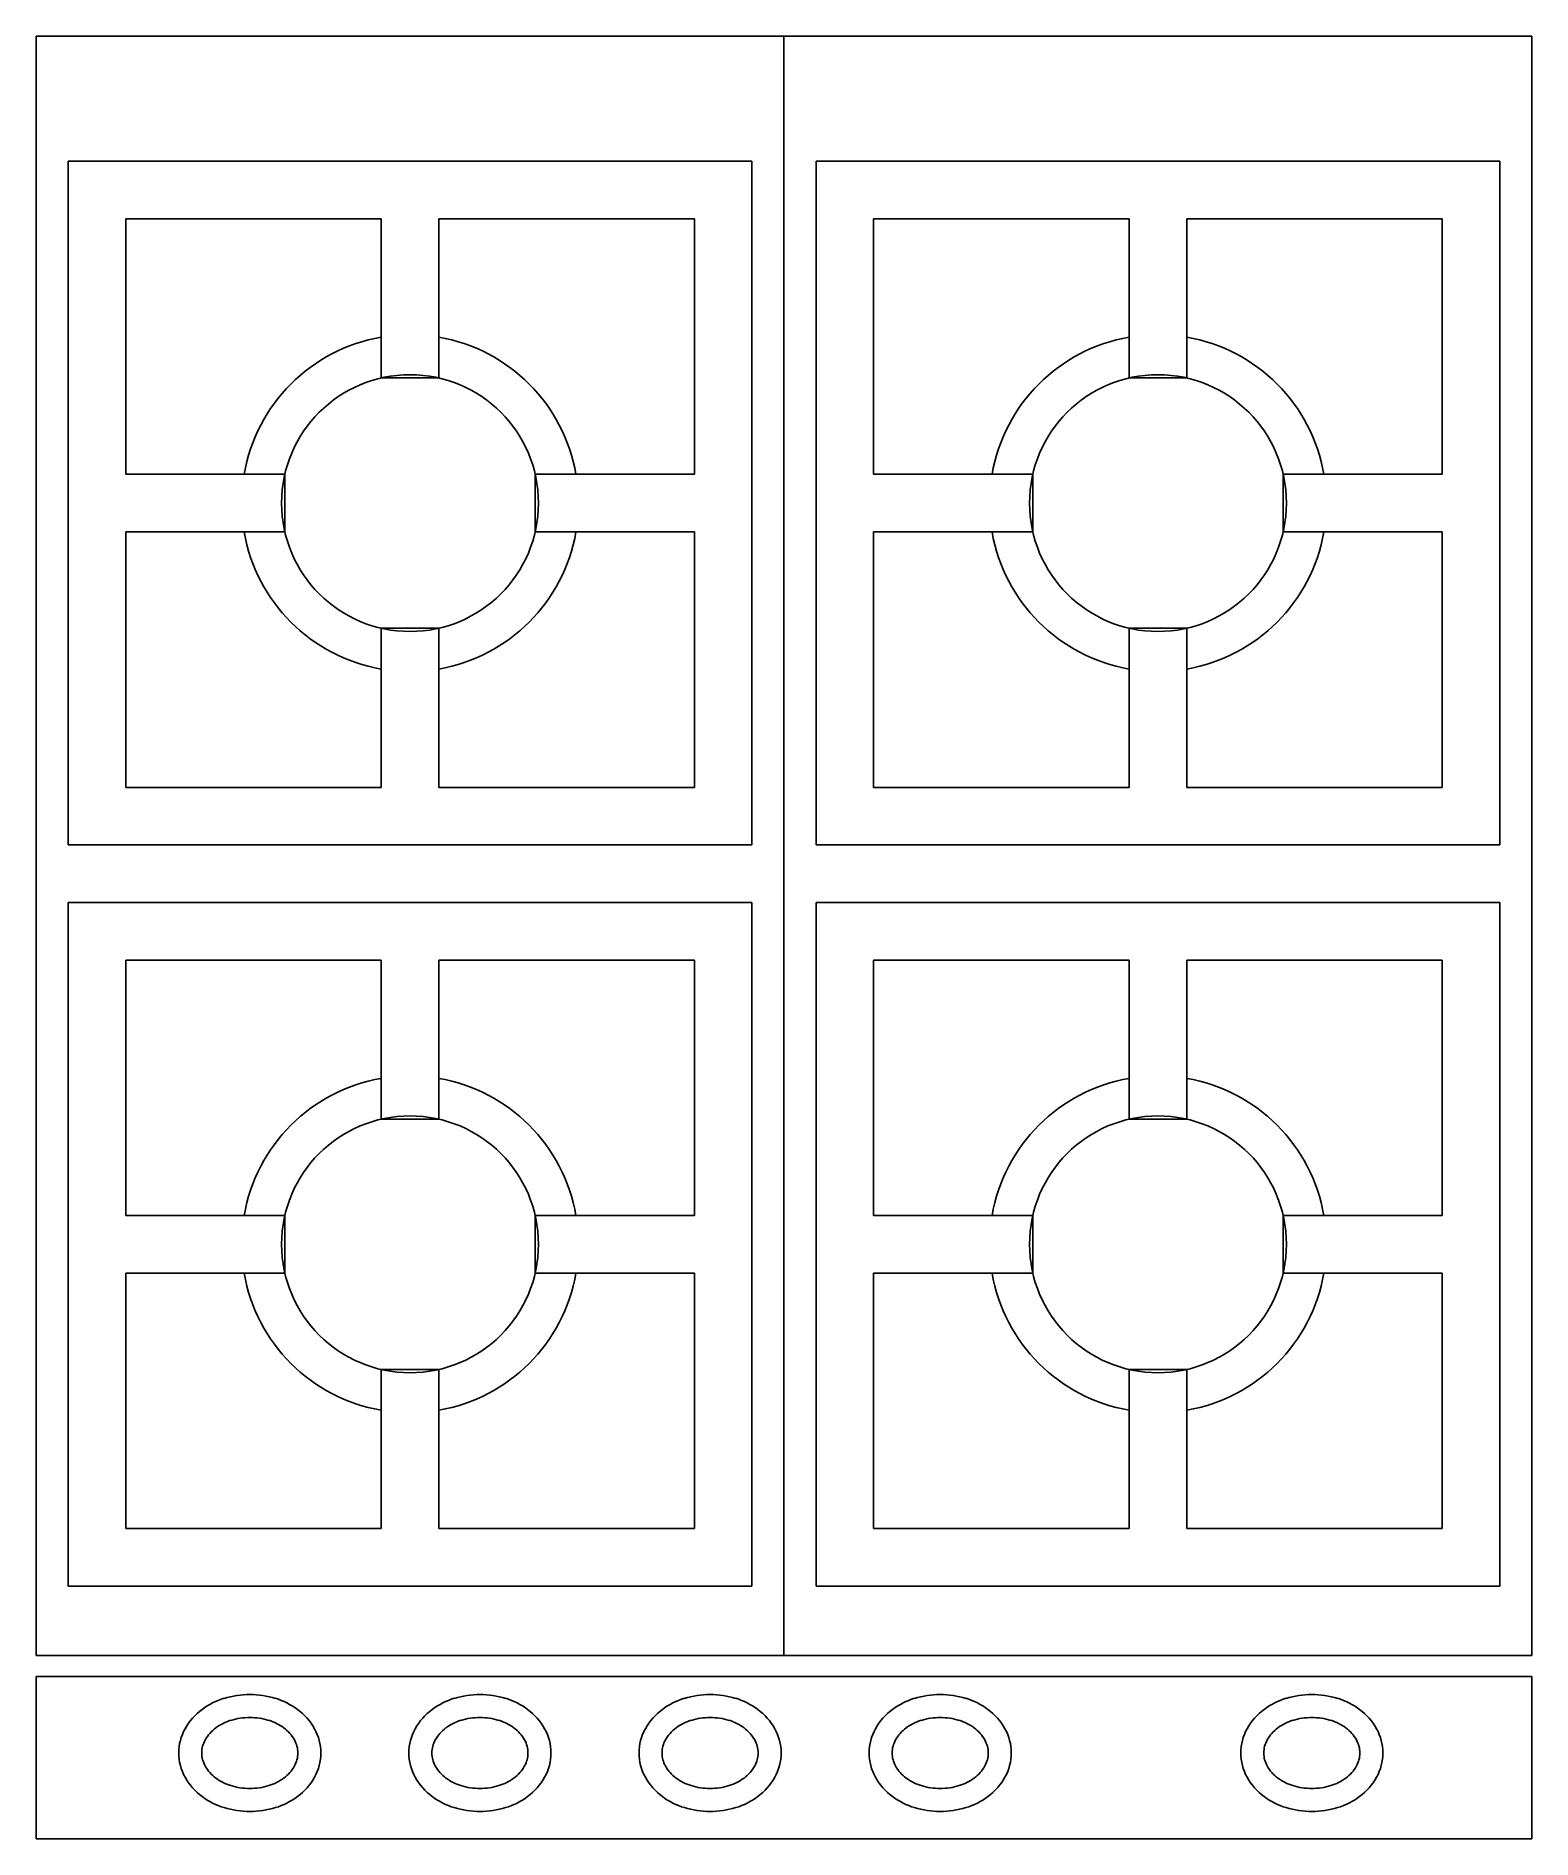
# Model space of a CAD drawing. Extents: x 8.858 to 9.378, y 24.652 to 25.278.
import ezdxf

# ---------------------------------------------------------------- set-up
doc = ezdxf.new("R2010")
doc.units = 0
doc.header["$MEASUREMENT"] = 0
doc.layers.add('A-PEÇAS', color=2, linetype='CONTINUOUS')
doc.layers.add('ESC50', color=1, linetype='CONTINUOUS')

msp = doc.modelspace()

# ---------------------------------------------------------------- linework, layer by layer
at = {"layer": 'A-PEÇAS'}
for p, q in [((8.85762, 25.2783), (9.37762, 25.2783)), ((8.85762, 24.71531), (8.85762, 25.2783)), ((9.11762, 25.2783), (9.11762, 24.71531)), ((9.37762, 25.2783), (9.37762, 24.71531)), ((8.86877, 25.23478), (9.10647, 25.23478)), ((8.86877, 24.99708), (8.86877, 25.23478)), ((9.10647, 25.23478), (9.10647, 24.99708)), ((9.12877, 25.23478), (9.12877, 24.99708)), ((9.36647, 25.23478), (9.12877, 25.23478)), ((9.36647, 24.99708), (9.36647, 25.23478)), ((9.10647, 24.99708), (8.86877, 24.99708)), ((9.12877, 24.99708), (9.36647, 24.99708)), ((8.86877, 24.97708), (9.10647, 24.97708)), ((8.86877, 24.73939), (8.86877, 24.97708)), ((9.10647, 24.97708), (9.10647, 24.73939)), ((9.36647, 24.97708), (9.12877, 24.97708)), ((9.12877, 24.97708), (9.12877, 24.73939)), ((9.36647, 24.73939), (9.36647, 24.97708)), ((9.10647, 24.73939), (8.86877, 24.73939)), ((9.12877, 24.73939), (9.36647, 24.73939)), ((9.37762, 24.71531), (8.85762, 24.71531)), ((8.85762, 24.70794), (9.37762, 24.70794)), ((8.85762, 24.65151), (8.85762, 24.70794)), ((9.37762, 24.70794), (9.37762, 24.65151)), ((9.37762, 24.65151), (8.85762, 24.65151))]:
    msp.add_line(p, q, dxfattribs=at)
at = {"layer": 'ESC50'}
for p, q in [((8.88877, 25.21478), (8.97762, 25.21478)), ((8.88877, 25.12593), (8.88877, 25.21478)), ((8.97762, 25.21478), (8.97762, 25.15944)), ((8.99762, 25.15944), (8.99762, 25.21478)), ((8.99762, 25.21478), (9.08647, 25.21478)), ((9.08647, 25.21478), (9.08647, 25.12593)), ((9.14877, 25.21478), (9.14877, 25.12593)), ((9.23762, 25.21478), (9.14877, 25.21478)), ((9.23762, 25.15944), (9.23762, 25.21478)), ((9.34647, 25.21478), (9.25762, 25.21478)), ((9.25762, 25.21478), (9.25762, 25.15944)), ((9.34647, 25.12593), (9.34647, 25.21478)), ((8.97762, 25.15944), (8.99762, 25.15944)), ((9.25762, 25.15944), (9.23762, 25.15944)), ((8.94411, 25.12593), (8.88877, 25.12593)), ((8.94411, 25.10593), (8.94411, 25.12593)), ((9.08647, 25.12593), (9.03113, 25.12593)), ((9.03113, 25.12593), (9.03113, 25.10593)), ((9.14877, 25.12593), (9.20411, 25.12593)), ((9.20411, 25.12593), (9.20411, 25.10593)), ((9.29113, 25.12593), (9.34647, 25.12593)), ((9.29113, 25.10593), (9.29113, 25.12593)), ((8.88877, 25.10593), (8.94411, 25.10593)), ((8.88877, 25.01708), (8.88877, 25.10593)), ((9.03113, 25.10593), (9.08647, 25.10593)), ((9.08647, 25.10593), (9.08647, 25.01708)), ((9.20411, 25.10593), (9.14877, 25.10593)), ((9.14877, 25.10593), (9.14877, 25.01708)), ((9.34647, 25.10593), (9.29113, 25.10593)), ((9.34647, 25.01708), (9.34647, 25.10593)), ((8.99762, 25.07243), (8.97762, 25.07243)), ((8.97762, 25.07243), (8.97762, 25.01708)), ((8.99762, 25.01708), (8.99762, 25.07243)), ((9.23762, 25.01708), (9.23762, 25.07243)), ((9.23762, 25.07243), (9.25762, 25.07243)), ((9.25762, 25.07243), (9.25762, 25.01708)), ((8.97762, 25.01708), (8.88877, 25.01708)), ((9.08647, 25.01708), (8.99762, 25.01708)), ((9.14877, 25.01708), (9.23762, 25.01708)), ((9.25762, 25.01708), (9.34647, 25.01708)), ((8.88877, 24.95708), (8.97762, 24.95708)), ((8.88877, 24.86824), (8.88877, 24.95708)), ((8.97762, 24.95708), (8.97762, 24.90174)), ((8.99762, 24.90174), (8.99762, 24.95708)), ((8.99762, 24.95708), (9.08647, 24.95708)), ((9.08647, 24.95708), (9.08647, 24.86824)), ((9.23762, 24.95708), (9.14877, 24.95708)), ((9.14877, 24.95708), (9.14877, 24.86824)), ((9.23762, 24.90174), (9.23762, 24.95708)), ((9.34647, 24.95708), (9.25762, 24.95708)), ((9.25762, 24.95708), (9.25762, 24.90174)), ((9.34647, 24.86824), (9.34647, 24.95708)), ((8.97762, 24.90174), (8.99762, 24.90174)), ((9.25762, 24.90174), (9.23762, 24.90174)), ((8.94411, 24.86824), (8.88877, 24.86824)), ((8.94411, 24.84824), (8.94411, 24.86824)), ((9.08647, 24.86824), (9.03113, 24.86824)), ((9.03113, 24.86824), (9.03113, 24.84824)), ((9.14877, 24.86824), (9.20411, 24.86824)), ((9.20411, 24.86824), (9.20411, 24.84824)), ((9.29113, 24.86824), (9.34647, 24.86824)), ((9.29113, 24.84824), (9.29113, 24.86824)), ((8.88877, 24.84824), (8.94411, 24.84824)), ((8.88877, 24.75939), (8.88877, 24.84824)), ((9.03113, 24.84824), (9.08647, 24.84824)), ((9.08647, 24.84824), (9.08647, 24.75939)), ((9.20411, 24.84824), (9.14877, 24.84824)), ((9.14877, 24.84824), (9.14877, 24.75939)), ((9.34647, 24.84824), (9.29113, 24.84824)), ((9.34647, 24.75939), (9.34647, 24.84824)), ((8.99762, 24.81473), (8.97762, 24.81473)), ((8.97762, 24.81473), (8.97762, 24.75939)), ((8.99762, 24.75939), (8.99762, 24.81473)), ((9.23762, 24.75939), (9.23762, 24.81473)), ((9.23762, 24.81473), (9.25762, 24.81473)), ((9.25762, 24.81473), (9.25762, 24.75939)), ((8.97762, 24.75939), (8.88877, 24.75939)), ((9.08647, 24.75939), (8.99762, 24.75939)), ((9.14877, 24.75939), (9.23762, 24.75939)), ((9.25762, 24.75939), (9.34647, 24.75939))]:
    msp.add_line(p, q, dxfattribs=at)
for centre in [(8.98762, 25.11593), (9.24762, 25.11593), (8.98762, 24.85824), (9.24762, 24.85824)]:
    msp.add_circle(centre, 0.04464, dxfattribs=at)
for centre, radius, start, end in [((8.98762, 25.11593), 0.05855, 99.83336, 170.16664), ((8.98762, 25.11593), 0.05855, 9.83336, 80.16664), ((9.24762, 25.11593), 0.05855, 99.83336, 170.16664), ((9.24762, 25.11593), 0.05855, 9.83336, 80.16664), ((8.98762, 25.11593), 0.05855, 189.83336, 260.16664), ((8.98762, 25.11593), 0.05855, 279.83336, 350.16664), ((9.24762, 25.11593), 0.05855, 189.83336, 260.16664), ((9.24762, 25.11593), 0.05855, 279.83336, 350.16664), ((8.98762, 24.85824), 0.05855, 99.83336, 170.16664), ((8.98762, 24.85824), 0.05855, 9.83336, 80.16664), ((9.24762, 24.85824), 0.05855, 99.83336, 170.16664), ((9.24762, 24.85824), 0.05855, 9.83336, 80.16664), ((8.98762, 24.85824), 0.05855, 189.83336, 260.16664), ((8.98762, 24.85824), 0.05855, 279.83336, 350.16664), ((9.24762, 24.85824), 0.05855, 189.83336, 260.16664), ((9.24762, 24.85824), 0.05855, 279.83336, 350.16664), ((8.93192, 24.67122), 0.03051, 90, 107.02238), ((8.93192, 24.67122), 0.03051, 72.97762, 90), ((9.01192, 24.67122), 0.03051, 90, 107.02238), ((9.01192, 24.67122), 0.03051, 72.97762, 90), ((9.09192, 24.67122), 0.03051, 90, 107.02238), ((9.09192, 24.67122), 0.03051, 72.97762, 90), ((9.17192, 24.67122), 0.03051, 90, 107.02238), ((9.17192, 24.67122), 0.03051, 72.97762, 90), ((9.3011, 24.67122), 0.03051, 90, 107.02238), ((9.3011, 24.67122), 0.03051, 72.97762, 90), ((8.92805, 24.67939), 0.02135, 126.46923, 150.73344), ((8.93039, 24.67622), 0.02529, 107.02238, 126.46923), ((8.93345, 24.67622), 0.02529, 53.53077, 72.97762), ((8.93579, 24.67939), 0.02135, 29.26656, 53.53077), ((9.00805, 24.67939), 0.02135, 126.46923, 150.73344), ((9.01039, 24.67622), 0.02529, 107.02238, 126.46923), ((9.01345, 24.67622), 0.02529, 53.53077, 72.97762), ((9.01579, 24.67939), 0.02135, 29.26656, 53.53077), ((9.08805, 24.67939), 0.02135, 126.46923, 150.73344), ((9.09039, 24.67622), 0.02529, 107.02238, 126.46923), ((9.09345, 24.67622), 0.02529, 53.53077, 72.97762), ((9.09579, 24.67939), 0.02135, 29.26656, 53.53077), ((9.16805, 24.67939), 0.02135, 126.46923, 150.73344), ((9.17039, 24.67622), 0.02529, 107.02238, 126.46923), ((9.17345, 24.67622), 0.02529, 53.53077, 72.97762), ((9.17579, 24.67939), 0.02135, 29.26656, 53.53077), ((9.29723, 24.67939), 0.02135, 126.46923, 150.73344), ((9.29957, 24.67622), 0.02529, 107.02238, 126.46923), ((9.30263, 24.67622), 0.02529, 53.53077, 72.97762), ((9.30497, 24.67939), 0.02135, 29.26656, 53.53077), ((8.92446, 24.6814), 0.01724, 150.73344, 180), ((8.92805, 24.67939), 0.01335, 126.46923, 150.73344), ((8.92805, 24.67939), 0.01335, 126.46923, 150.73344), ((8.93039, 24.67622), 0.01729, 107.02238, 126.46923), ((8.93039, 24.67622), 0.01729, 107.02238, 126.46923), ((8.93192, 24.67122), 0.02251, 90, 107.02238), ((8.93192, 24.67122), 0.02251, 90, 107.02238), ((8.93192, 24.67122), 0.02251, 72.97762, 90), ((8.93192, 24.67122), 0.02251, 72.97762, 90), ((8.93345, 24.67622), 0.01729, 53.53077, 72.97762), ((8.93345, 24.67622), 0.01729, 53.53077, 72.97762), ((8.93579, 24.67939), 0.01335, 29.26656, 53.53077), ((8.93579, 24.67939), 0.01335, 29.26656, 53.53077), ((8.93938, 24.6814), 0.01724, 0, 29.26656), ((9.00446, 24.6814), 0.01724, 150.73344, 180), ((9.00805, 24.67939), 0.01335, 126.46923, 150.73344), ((9.00805, 24.67939), 0.01335, 126.46923, 150.73344), ((9.01039, 24.67622), 0.01729, 107.02238, 126.46923), ((9.01039, 24.67622), 0.01729, 107.02238, 126.46923), ((9.01192, 24.67122), 0.02251, 90, 107.02238), ((9.01192, 24.67122), 0.02251, 90, 107.02238), ((9.01192, 24.67122), 0.02251, 72.97762, 90), ((9.01192, 24.67122), 0.02251, 72.97762, 90), ((9.01345, 24.67622), 0.01729, 53.53077, 72.97762), ((9.01345, 24.67622), 0.01729, 53.53077, 72.97762), ((9.01579, 24.67939), 0.01335, 29.26656, 53.53077), ((9.01579, 24.67939), 0.01335, 29.26656, 53.53077), ((9.01938, 24.6814), 0.01724, 0, 29.26656), ((9.08446, 24.6814), 0.01724, 150.73344, 180), ((9.08805, 24.67939), 0.01335, 126.46923, 150.73344), ((9.08805, 24.67939), 0.01335, 126.46923, 150.73344), ((9.09039, 24.67622), 0.01729, 107.02238, 126.46923), ((9.09039, 24.67622), 0.01729, 107.02238, 126.46923), ((9.09192, 24.67122), 0.02251, 90, 107.02238), ((9.09192, 24.67122), 0.02251, 90, 107.02238), ((9.09192, 24.67122), 0.02251, 72.97762, 90), ((9.09192, 24.67122), 0.02251, 72.97762, 90), ((9.09345, 24.67622), 0.01729, 53.53077, 72.97762), ((9.09345, 24.67622), 0.01729, 53.53077, 72.97762), ((9.09579, 24.67939), 0.01335, 29.26656, 53.53077), ((9.09579, 24.67939), 0.01335, 29.26656, 53.53077), ((9.09938, 24.6814), 0.01724, 360, 29.26656), ((9.16446, 24.6814), 0.01724, 150.73344, 180), ((9.16805, 24.67939), 0.01335, 126.46923, 150.73344), ((9.16805, 24.67939), 0.01335, 126.46923, 150.73344), ((9.17039, 24.67622), 0.01729, 107.02238, 126.46923), ((9.17039, 24.67622), 0.01729, 107.02238, 126.46923), ((9.17192, 24.67122), 0.02251, 90, 107.02238), ((9.17192, 24.67122), 0.02251, 90, 107.02238), ((9.17192, 24.67122), 0.02251, 72.97762, 90), ((9.17192, 24.67122), 0.02251, 72.97762, 90), ((9.17345, 24.67622), 0.01729, 53.53077, 72.97762), ((9.17345, 24.67622), 0.01729, 53.53077, 72.97762), ((9.17579, 24.67939), 0.01335, 29.26656, 53.53077), ((9.17579, 24.67939), 0.01335, 29.26656, 53.53077), ((9.17938, 24.6814), 0.01724, 360, 29.26656), ((9.29365, 24.6814), 0.01724, 150.73344, 180), ((9.29723, 24.67939), 0.01335, 126.46923, 150.73344), ((9.29723, 24.67939), 0.01335, 126.46923, 150.73344), ((9.29957, 24.67622), 0.01729, 107.02238, 126.46923), ((9.29957, 24.67622), 0.01729, 107.02238, 126.46923), ((9.3011, 24.67122), 0.02251, 90, 107.02238), ((9.3011, 24.67122), 0.02251, 90, 107.02238), ((9.3011, 24.67122), 0.02251, 72.97762, 90), ((9.3011, 24.67122), 0.02251, 72.97762, 90), ((9.30263, 24.67622), 0.01729, 53.53077, 72.97762), ((9.30263, 24.67622), 0.01729, 53.53077, 72.97762), ((9.30497, 24.67939), 0.01335, 29.26656, 53.53077), ((9.30497, 24.67939), 0.01335, 29.26656, 53.53077), ((9.30856, 24.6814), 0.01724, 0, 29.26656), ((8.92446, 24.6814), 0.00924, 150.73344, 180), ((8.92446, 24.6814), 0.00924, 150.73344, 180), ((8.93938, 24.6814), 0.00924, 0, 29.26656), ((8.93938, 24.6814), 0.00924, 0, 29.26656), ((9.00446, 24.6814), 0.00924, 150.73344, 180), ((9.00446, 24.6814), 0.00924, 150.73344, 180), ((9.01938, 24.6814), 0.00924, 0, 29.26656), ((9.01938, 24.6814), 0.00924, 0, 29.26656), ((9.08446, 24.6814), 0.00924, 150.73344, 180), ((9.08446, 24.6814), 0.00924, 150.73344, 180), ((9.09938, 24.6814), 0.00924, 0, 29.26656), ((9.09938, 24.6814), 0.00924, 0, 29.26656), ((9.16446, 24.6814), 0.00924, 150.73344, 180), ((9.16446, 24.6814), 0.00924, 150.73344, 180), ((9.17938, 24.6814), 0.00924, 0, 29.26656), ((9.17938, 24.6814), 0.00924, 0, 29.26656), ((9.29365, 24.6814), 0.00924, 150.73344, 180), ((9.29365, 24.6814), 0.00924, 150.73344, 180), ((9.30856, 24.6814), 0.00924, 360, 29.26656), ((9.30856, 24.6814), 0.00924, 0, 29.26656), ((8.92446, 24.6814), 0.01724, 180, 209.26656), ((8.92446, 24.6814), 0.00924, 180, 209.26656), ((8.92446, 24.6814), 0.00924, 180, 209.26656), ((8.92805, 24.68341), 0.01335, 209.26656, 233.53077), ((8.92805, 24.68341), 0.01335, 209.26656, 233.53077), ((8.93579, 24.68341), 0.01335, 306.46923, 330.73344), ((8.93579, 24.68341), 0.01335, 306.46923, 330.73344), ((8.93938, 24.6814), 0.00924, 330.73344, 360), ((8.93938, 24.6814), 0.00924, 330.73344, 360), ((8.93938, 24.6814), 0.01724, 330.73344, 0), ((9.00446, 24.6814), 0.01724, 180, 209.26656), ((9.00446, 24.6814), 0.00924, 180, 209.26656), ((9.00446, 24.6814), 0.00924, 180, 209.26656), ((9.00805, 24.68341), 0.01335, 209.26656, 233.53077), ((9.00805, 24.68341), 0.01335, 209.26656, 233.53077), ((9.01579, 24.68341), 0.01335, 306.46923, 330.73344), ((9.01579, 24.68341), 0.01335, 306.46923, 330.73344), ((9.01938, 24.6814), 0.00924, 330.73344, 360), ((9.01938, 24.6814), 0.00924, 330.73344, 360), ((9.01938, 24.6814), 0.01724, 330.73344, 0), ((9.08446, 24.6814), 0.01724, 180, 209.26656), ((9.08446, 24.6814), 0.00924, 180, 209.26656), ((9.08446, 24.6814), 0.00924, 180, 209.26656), ((9.08805, 24.68341), 0.01335, 209.26656, 233.53077), ((9.08805, 24.68341), 0.01335, 209.26656, 233.53077), ((9.09579, 24.68341), 0.01335, 306.46923, 330.73344), ((9.09579, 24.68341), 0.01335, 306.46923, 330.73344), ((9.09938, 24.6814), 0.00924, 330.73344, 360), ((9.09938, 24.6814), 0.00924, 330.73344, 0), ((9.09938, 24.6814), 0.01724, 330.73344, 0), ((9.16446, 24.6814), 0.01724, 180, 209.26656), ((9.16446, 24.6814), 0.00924, 180, 209.26656), ((9.16446, 24.6814), 0.00924, 180, 209.26656), ((9.16805, 24.68341), 0.01335, 209.26656, 233.53077), ((9.16805, 24.68341), 0.01335, 209.26656, 233.53077), ((9.17579, 24.68341), 0.01335, 306.46923, 330.73344), ((9.17579, 24.68341), 0.01335, 306.46923, 330.73344), ((9.17938, 24.6814), 0.00924, 330.73344, 360), ((9.17938, 24.6814), 0.00924, 330.73344, 0), ((9.17938, 24.6814), 0.01724, 330.73344, 0), ((9.29365, 24.6814), 0.01724, 180, 209.26656), ((9.29365, 24.6814), 0.00924, 180, 209.26656), ((9.29365, 24.6814), 0.00924, 180, 209.26656), ((9.29723, 24.68341), 0.01335, 209.26656, 233.53077), ((9.29723, 24.68341), 0.01335, 209.26656, 233.53077), ((9.30497, 24.68341), 0.01335, 306.46923, 330.73344), ((9.30497, 24.68341), 0.01335, 306.46923, 330.73344), ((9.30856, 24.6814), 0.00924, 330.73344, 0), ((9.30856, 24.6814), 0.00924, 330.73344, 0), ((9.30856, 24.6814), 0.01724, 330.73344, 360), ((8.92805, 24.68341), 0.02135, 209.26656, 233.53077), ((8.93039, 24.68657), 0.01729, 233.53077, 252.97762), ((8.93039, 24.68657), 0.01729, 233.53077, 252.97762), ((8.93345, 24.68657), 0.01729, 287.02238, 306.46923), ((8.93345, 24.68657), 0.01729, 287.02238, 306.46923), ((8.93579, 24.68341), 0.02135, 306.46923, 330.73344), ((9.00805, 24.68341), 0.02135, 209.26656, 233.53077), ((9.01039, 24.68657), 0.01729, 233.53077, 252.97762), ((9.01039, 24.68657), 0.01729, 233.53077, 252.97762), ((9.01345, 24.68657), 0.01729, 287.02238, 306.46923), ((9.01345, 24.68657), 0.01729, 287.02238, 306.46923), ((9.01579, 24.68341), 0.02135, 306.46923, 330.73344), ((9.08805, 24.68341), 0.02135, 209.26656, 233.53077), ((9.09039, 24.68657), 0.01729, 233.53077, 252.97762), ((9.09039, 24.68657), 0.01729, 233.53077, 252.97762), ((9.09345, 24.68657), 0.01729, 287.02238, 306.46923), ((9.09345, 24.68657), 0.01729, 287.02238, 306.46923), ((9.09579, 24.68341), 0.02135, 306.46923, 330.73344), ((9.16805, 24.68341), 0.02135, 209.26656, 233.53077), ((9.17039, 24.68657), 0.01729, 233.53077, 252.97762), ((9.17039, 24.68657), 0.01729, 233.53077, 252.97762), ((9.17345, 24.68657), 0.01729, 287.02238, 306.46923), ((9.17345, 24.68657), 0.01729, 287.02238, 306.46923), ((9.17579, 24.68341), 0.02135, 306.46923, 330.73344), ((9.29723, 24.68341), 0.02135, 209.26656, 233.53077), ((9.29957, 24.68657), 0.01729, 233.53077, 252.97762), ((9.29957, 24.68657), 0.01729, 233.53077, 252.97762), ((9.30263, 24.68657), 0.01729, 287.02238, 306.46923), ((9.30263, 24.68657), 0.01729, 287.02238, 306.46923), ((9.30497, 24.68341), 0.02135, 306.46923, 330.73344), ((8.93039, 24.68657), 0.02529, 233.53077, 252.97762), ((8.93192, 24.69157), 0.02251, 252.97762, 270), ((8.93192, 24.69157), 0.02251, 252.97762, 270), ((8.93192, 24.69157), 0.02251, 270, 287.02238), ((8.93192, 24.69157), 0.02251, 270, 287.02238), ((8.93345, 24.68657), 0.02529, 287.02238, 306.46923), ((9.01039, 24.68657), 0.02529, 233.53077, 252.97762), ((9.01192, 24.69157), 0.02251, 252.97762, 270), ((9.01192, 24.69157), 0.02251, 252.97762, 270), ((9.01192, 24.69157), 0.02251, 270, 287.02238), ((9.01192, 24.69157), 0.02251, 270, 287.02238), ((9.01345, 24.68657), 0.02529, 287.02238, 306.46923), ((9.09039, 24.68657), 0.02529, 233.53077, 252.97762), ((9.09192, 24.69157), 0.02251, 252.97762, 270), ((9.09192, 24.69157), 0.02251, 252.97762, 270), ((9.09192, 24.69157), 0.02251, 270, 287.02238), ((9.09192, 24.69157), 0.02251, 270, 287.02238), ((9.09345, 24.68657), 0.02529, 287.02238, 306.46923), ((9.17039, 24.68657), 0.02529, 233.53077, 252.97762), ((9.17192, 24.69157), 0.02251, 252.97762, 270), ((9.17192, 24.69157), 0.02251, 252.97762, 270), ((9.17192, 24.69157), 0.02251, 270, 287.02238), ((9.17192, 24.69157), 0.02251, 270, 287.02238), ((9.17345, 24.68657), 0.02529, 287.02238, 306.46923), ((9.29957, 24.68657), 0.02529, 233.53077, 252.97762), ((9.3011, 24.69157), 0.02251, 252.97762, 270), ((9.3011, 24.69157), 0.02251, 252.97762, 270), ((9.3011, 24.69157), 0.02251, 270, 287.02238), ((9.3011, 24.69157), 0.02251, 270, 287.02238), ((9.30263, 24.68657), 0.02529, 287.02238, 306.46923), ((8.93192, 24.69157), 0.03051, 252.97762, 270), ((8.93192, 24.69157), 0.03051, 270, 287.02238), ((9.01192, 24.69157), 0.03051, 252.97762, 270), ((9.01192, 24.69157), 0.03051, 270, 287.02238), ((9.09192, 24.69157), 0.03051, 252.97762, 270), ((9.09192, 24.69157), 0.03051, 270, 287.02238), ((9.17192, 24.69157), 0.03051, 252.97762, 270), ((9.17192, 24.69157), 0.03051, 270, 287.02238), ((9.3011, 24.69157), 0.03051, 252.97762, 270), ((9.3011, 24.69157), 0.03051, 270, 287.02238)]:
    msp.add_arc(centre, radius, start, end, dxfattribs=at)

doc.saveas('drawing.dxf')
